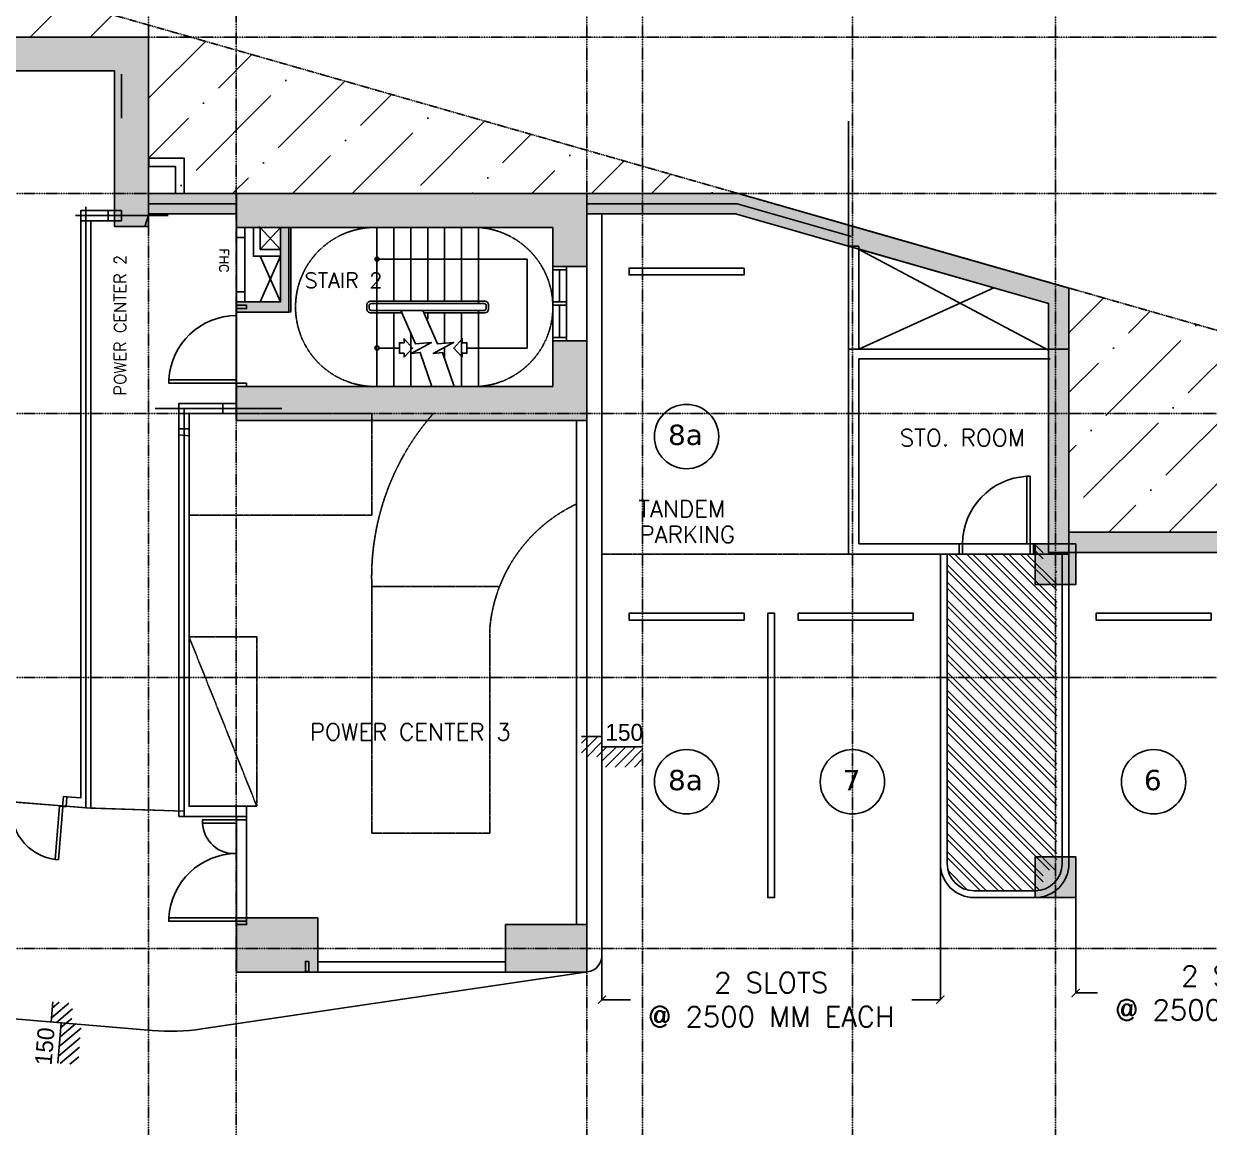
# Model space of a CAD drawing. Header units: inches. Extents: x -189245 to 740841, y -215444 to 469401.
# Drawn here: x -30180 to -12662, y 158660 to 174964 of the extents above; entities that cross this region are included whole.
import ezdxf
from ezdxf.enums import TextEntityAlignment as Align

# ---------------------------------------------------------------- set-up
doc = ezdxf.new("R2010")
doc.units = ezdxf.units.IN
doc.header["$LTSCALE"] = 10
doc.header["$MEASUREMENT"] = 0
for name, pattern in [('GRID NORMAL$0$GRID BASEMENT$0$GRID GROUND$0$GRID$0$$0$PHANTOM', [2.5, 1.25, -0.25, 0.25, -0.25, 0.25, -0.25]), ('HIDDEN', [0.375, 0.25, -0.125]), ('LEOJ', [0.3, 0.2, -0.1])]:
    doc.linetypes.add(name, pattern=pattern)
for name, color, linetype in [('3', 252, 'Continuous'), ('A-CMU PLASTER', 8, 'Continuous'), ('A-CMU WALL', 4, 'Continuous'), ('a-dim', 8, 'Continuous'), ('A-DOOR', 1, 'Continuous'), ('A-GRID', 8, 'Continuous'), ('A-HATCH COLUMN', 252, 'Continuous'), ('A-HATCH-CMU', 8, 'Continuous'), ('A-HATCH-SOLID', 252, 'Continuous'), ('A-HIDDEN', 2, 'HIDDEN'), ('A-PARKING', 252, 'Continuous'), ('A-PARKING EQUIPMENTS', 2, 'Continuous'), ('A-RETAINING HATCH', 252, 'Continuous'), ('A-RETAINING WALL', 6, 'Continuous'), ('A-ROAD', 252, 'Continuous'), ('A-SHEARWALL', 6, 'Continuous'), ('A-STAIR', 1, 'Continuous'), ('A-TEXT', 3, 'Continuous'), ('A-WINDOW', 2, 'Continuous'), ('COL SETOUT', 1, 'Continuous'), ('ELEVATION MARK', 2, 'Continuous'), ('FIRE RATED', 98, 'Continuous'), ('TEXT', 3, 'Continuous'), ('TSG- floor elevations', 251, 'Continuous')]:
    doc.layers.add(name, color=color, linetype=linetype)
doc.layers.add('DEFPOINT', color=7, linetype='Continuous', plot=False)
doc.styles.add('PRSP_Simplex', font='simplex.shx')
doc.styles.add('ROMANS 300', font='romans.shx', dxfattribs={"height": 300})
doc.styles.add('VERDANA', font='verdana.TTF')
doc.dimstyles.get("Standard").update_dxf_attribs({"dimtxt": 0.18, "dimasz": 0.18, "dimexe": 0.18, "dimexo": 0.0625, "dimgap": 0.09, "dimtad": 0, "dimtih": 1, "dimtoh": 1, "dimdec": 4, "dimzin": 0, "dimdsep": 46, "dimtxsty": 'Standard', "dimcen": 0.09, "dimadec": 0, "dimazin": 0, "dimtfac": 1, "dimtdec": 4, "dimtofl": 0, "dimtmove": 0, "dimatfit": 3, "dimfxl": 1, "dimtolj": 1, "dimtzin": 0, "dimarcsym": 0})

# ---------------------------------------------------------------- blocks, each defined once
blk = doc.blocks.new('STEP')
at = {"color": 1}
for p, q in [((-196, -300), (-496, 0)), ((-54, -300), (-354, 0)), ((0, -213), (-213, 0)), ((220, -150), (0, 70)), ((300, -89), (61, 150)), ((300, 53), (203, 150)), ((-337, -300), (-600, -37)), ((78, -150), (-72, 0)), ((-479, -300), (-600, -179))]:
    blk.add_line(p, q, dxfattribs=at)
at = {"color": 3}
blk.add_lwpolyline([(-600, 0), (0, 0), (0, 150), (300, 150)], dxfattribs=at)
blk.add_attdef('000', (-646, 88), '', height=250, dxfattribs=at)
blk = doc.blocks.new('SW-5')
at = {"layer": 'A-HATCH-SOLID', "ltscale": 2}
blk.add_hatch(color=254, dxfattribs=at).paths.add_polyline_path([(0, 2800), (-500, 2800), (-500, 500), (-5375, 500), (-5375, 0), (0, 0)])
at = {"layer": 'A-SHEARWALL', "ltscale": 2}
blk.add_lwpolyline([(0, 2800), (-500, 2800), (-500, 500), (-5375, 500), (-5375, 0), (0, 0), (0, 2800)], dxfattribs=at)
at = {"layer": 'A-SHEARWALL', "color": 6, "ltscale": 2}
blk.add_lwpolyline([(0, 2800), (-500, 2800), (-500, 500), (-5375, 500), (-5375, 0), (0, 0), (0, 2800)], dxfattribs=at)
blk = doc.blocks.new('_ARCHTICK')
at = {"color": 0, "linetype": 'ByBlock', "ltscale": 20, "const_width": 0.15}
blk.add_lwpolyline([(-0.5, -0.5), (0.5, 0.5)], dxfattribs=at)
blk = doc.blocks.new('*D735')
at = {"layer": 'a-dim', "color": 1, "lineweight": -2}
for p, q in [((-16636, 162554), (-16636, 160544)), ((-21636, 162054), (-21636, 160544)), ((-21636, 160545), (-21215, 160545)), ((-16636, 160545), (-17057, 160545))]:
    blk.add_line(p, q, dxfattribs=at)
at = {"layer": 'Defpoints', "color": 0}
for p in [(-16636, 162554), (-21636, 162054), (-16636, 160545)]:
    blk.add_point(p, dxfattribs=at)
at = {"layer": 'a-dim', "color": 1, "lineweight": -2, "xscale": 120, "yscale": 120, "zscale": 120, "rotation": 180}
blk.add_blockref('_ARCHTICK', (-21636, 160545), dxfattribs=at)
at = {"layer": 'a-dim', "color": 1, "lineweight": -2, "xscale": 120, "yscale": 120, "zscale": 120}
blk.add_blockref('_ARCHTICK', (-16636, 160545), dxfattribs=at)
at = {"layer": 'a-dim', "color": 3, "insert": (-19136, 160545), "char_height": 300, "attachment_point": 5, "style": 'ROMANS 300'}
blk.add_mtext('\\A1;2 SLOTS\\P@ 2500 MM EACH', dxfattribs=at)
blk = doc.blocks.new('Park-slot2')
at = {"color": 1}
blk.add_lwpolyline([(800, 1200), (5000, 1200), (5000, 1300), (800, 1300)], close=True, dxfattribs=at)
at = {"color": 2}
blk.add_lwpolyline([(800, 850), (900, 850), (900, -850), (800, -850)], close=True, dxfattribs=at)
blk = doc.blocks.new('*D737')
at = {"layer": 'a-dim', "color": 1, "lineweight": -2}
for p, q in [((-16636, 162554), (-16636, 160544)), ((-21636, 162054), (-21636, 160544)), ((-21636, 160545), (-21215, 160545)), ((-16636, 160545), (-17057, 160545))]:
    blk.add_line(p, q, dxfattribs=at)
at = {"layer": 'Defpoints', "color": 0}
for p in [(-16636, 162554), (-21636, 162054), (-16636, 160545)]:
    blk.add_point(p, dxfattribs=at)
at = {"layer": 'a-dim', "color": 1, "lineweight": -2, "xscale": 120, "yscale": 120, "zscale": 120, "rotation": 180}
blk.add_blockref('_ARCHTICK', (-21636, 160545), dxfattribs=at)
at = {"layer": 'a-dim', "color": 1, "lineweight": -2, "xscale": 120, "yscale": 120, "zscale": 120}
blk.add_blockref('_ARCHTICK', (-16636, 160545), dxfattribs=at)
at = {"layer": 'a-dim', "color": 3, "insert": (-19136, 160545), "char_height": 300, "attachment_point": 5, "style": 'ROMANS 300'}
blk.add_mtext('\\A1;2 SLOTS\\P@ 2500 MM EACH', dxfattribs=at)
blk = doc.blocks.new('*D745')
at = {"layer": 'a-dim', "color": 1, "lineweight": -2}
for p, q in [((-9736, 162654), (-9736, 160644)), ((-14636, 162154), (-14636, 160644)), ((-14636, 160645), (-14315, 160645)), ((-9736, 160645), (-10157, 160645))]:
    blk.add_line(p, q, dxfattribs=at)
at = {"layer": 'Defpoints', "color": 0}
for p in [(-9736, 162654), (-14636, 162154), (-9736, 160645)]:
    blk.add_point(p, dxfattribs=at)
at = {"layer": 'a-dim', "color": 1, "lineweight": -2, "xscale": 120, "yscale": 120, "zscale": 120, "rotation": 180}
blk.add_blockref('_ARCHTICK', (-14636, 160645), dxfattribs=at)
at = {"layer": 'a-dim', "color": 1, "lineweight": -2, "xscale": 120, "yscale": 120, "zscale": 120}
blk.add_blockref('_ARCHTICK', (-9736, 160645), dxfattribs=at)
at = {"layer": 'a-dim', "color": 3, "insert": (-12236, 160645), "char_height": 300, "attachment_point": 5, "style": 'ROMANS 300'}
blk.add_mtext('\\A1;2 SLOTS\\P@ 2500 MM EACH', dxfattribs=at)
blk = doc.blocks.new('1')
at = {"layer": 'A-DOOR'}
blk.add_circle((0, 0), 475, dxfattribs=at)
at = {"layer": 'TEXT', "style": 'VERDANA'}
blk.add_attdef('15B', (-404, -124), '', height=300, dxfattribs=at)

msp = doc.modelspace()

# ---------------------------------------------------------------- hatches: boundary and pattern name
at = {"layer": 'A-HATCH COLUMN', "ltscale": 2}
msp.add_hatch(color=254, dxfattribs=at).paths.add_polyline_path([(-22360.98035, 171953.88317), (-22360.98035, 171378.88317), (-21860.98035, 171378.88317), (-21860.98035, 171953.88317), (-21860.98035, 172453.88317), (-27035.98035, 172453.88317), (-27035.98035, 171953.88317)])
at = {"layer": 'A-HATCH COLUMN'}
msp.add_hatch(color=256, dxfattribs=at).paths.add_polyline_path([(-27035.98035, 170854.15353), (-27035.98035, 170704.15353), (-26259.98035, 170704.15353), (-26259.98035, 171953.88317), (-26384.98035, 171953.88317), (-26384.98035, 170854.15353)])
at = {"layer": 'A-HATCH-CMU'}
h = msp.add_hatch(dxfattribs=at)
h.set_pattern_fill('ANSI36', color=256, scale=5000, style=0)
h.set_pattern_definition([(45, (-33710.7, 121641.35), (331.456, 1215.34), [1562.5, -312.5, 0, -312.5])])
h.paths.add_polyline_path([(-28335.98035, 124153.88317), (-28335.98035, 121841.34986), (-28700.96013, 121841.34986), (-28700.96013, 121641.34986), (-36602.47888, 121641.34986), (-37502.59696, 126785.80913), (-38391.62622, 134053.11762), (-38907.60135, 141356.50818), (-39048.76609, 148656.51947), (-38812.2577, 155943.94953), (-38588.89224, 158599.02413), (-38199.30315, 163229.69781), (-37238.09484, 170299.74916), (-36403.45569, 174766.41645), (-28335.96471, 174766.41645), (-28335.96471, 172453.88317), (-19618.61237, 172453.88317), (-36484.54038, 177284.87615), (-37120.38529, 173852.79345), (-37737.27581, 170427.90716), (-38664.92755, 163146.76286), (-39219.51338, 155817.71555), (-39288.65133, 152160.97082), (-39395.69804, 148489.83325), (-39192.1149, 141152.6571), (-38901.93197, 137484.11599), (-38566.09667, 133618.77037), (-38134.21254, 130166.69027), (-37699.22107, 126842.89482), (-37028.10899, 123095.04311), (-36380.58756, 119679.47698), (-18533.81449, 124037.89483), (-18533.81449, 124153.88317)])
h = msp.add_hatch(dxfattribs=at)
h.set_pattern_fill('ANSI36', color=256, scale=5000, style=0)
h.set_pattern_definition([(45, (-897630.9, 229722.6), (331.4563, 1215.3398), [1562.5, -312.5, 0, -312.5])])
h.paths.add_polyline_path([(-2116.95963, 167453.88314), (-14735.94908, 167453.88314), (-14735.94908, 171058.96824)])
at = {"layer": 'A-HATCH-SOLID', "ltscale": 2}
msp.add_hatch(color=254, dxfattribs=at).paths.add_polyline_path([(-22360.98035, 169603.88317), (-22360.98035, 170278.88317), (-21860.98035, 170278.88317), (-21860.98035, 169603.88317), (-21860.98035, 169103.88317), (-27035.98035, 169103.88317), (-27035.98035, 169603.88317)])
at = {"layer": 'A-PARKING'}
h = msp.add_hatch(dxfattribs=at)
h.set_pattern_fill('ANSI32', color=8, scale=500, angle=90, style=0)
h.set_pattern_definition([(135, (-33710.7, 11970.54), (-132.58252, -132.58252), []), (135, (-33710.7, 12058.93), (-132.58252, -132.58252), [])])
h.paths.add_polyline_path([(-14917.02597, 166884.85588), (-15117.02597, 166884.85588), (-15117.02597, 167252.65946), (-15259.75665, 167252.65946), (-15259.75665, 167127.65946), (-15309.75665, 167127.65946), (-16309.75665, 167127.65946), (-16359.75665, 167127.65946), (-16535.94908, 167127.65946), (-16535.94908, 165311.07958), (-14917.02597, 165311.07958)])
h.paths.add_polyline_path([(-14917.02597, 165311.07958), (-16535.94908, 165311.07958), (-16535.94908, 162553.88317, 0.4142135624), (-16135.94908, 162153.88317), (-15235.98035, 162153.88317, 0.0756321085), (-15117.02597, 162171.98023), (-15117.02597, 162461.07958), (-14917.02597, 162461.07958)])
h.paths.add_polyline_path([(-15979.51633, 166831.80977), (-15574.75442, 166831.80977), (-15574.75442, 167131.80977), (-15979.51633, 167131.80977)], flags=24)
at = {"layer": 'A-RETAINING HATCH', "ltscale": 2}
h = msp.add_hatch(color=256, dxfattribs=at)
h.paths.add_polyline_path([(-33710.98035, 174466.41645), (-36154.79826, 174466.41645), (-36919.45453, 170416.55586), (-36940.82955, 170259.33448), (-37901.00309, 163196.89424), (-38512.67928, 155926.09267), (-38748.67197, 148654.55267), (-38607.80593, 141369.98807), (-38092.91343, 134081.92157), (-37205.75487, 126829.90499), (-36385.40563, 122141.34986), (-33710.98035, 122141.34986), (-33710.98035, 121841.34986), (-36637.47257, 121841.34986), (-37502.59696, 126785.80913), (-38391.62622, 134053.11762), (-38907.60135, 141356.50819), (-39048.76609, 148656.51948), (-38812.25769, 155943.94953), (-38199.35805, 163229.29404), (-37238.09484, 170299.74916), (-37215.67917, 170464.62491), (-36403.45569, 174766.41645), (-33710.98035, 174766.41648)])
h.paths.add_polyline_path([(-27035.98035, 172453.88317), (-28335.98035, 172453.88317), (-28335.98035, 172153.88317), (-27035.98035, 172153.88317)])
h.paths.add_polyline_path([(-21635.94908, 172153.88317), (-19660.62503, 172153.88317), (-15035.94908, 170832.68086), (-15035.94908, 167153.88317), (-2158.97239, 167153.88317), (13464.01965, 162690.59265), (13464.01965, 155053.88317), (13764.01965, 155053.88317), (13764.01965, 162916.88895), (-2116.95962, 167453.88314), (-14735.94908, 167453.88314), (-14735.94908, 171058.97715), (-19618.61237, 172453.88317), (-21635.94908, 172453.88317)])
h.paths.add_polyline_path([(13464.01965, 132157.45303), (13464.01965, 141553.41648), (13764.01965, 141553.41648), (13764.01965, 131921.89602), (13764.01966, 131921.89602), (-18046.87211, 124153.88317), (-21860.98035, 124153.88317), (-21860.98035, 124453.88317), (-18082.97077, 124453.88317)])
h.paths.add_polyline_path([(-27035.98035, 124453.88317), (-28335.98035, 124453.88317), (-28335.98035, 124153.88317), (-27035.98035, 124153.88317)])
h.paths.add_polyline_path([(13464.01965, 147553.88317), (13464.01965, 149053.41648)])
edge = h.paths.add_edge_path()
edge.add_line((13764.01965, 155053.88317), (13764.01965, 162916.88895))
edge.add_line((13464.01965, 155053.88317), (13464.01965, 162053.88317))
edge.add_line((13464.01965, 150653.88317), (13464.01965, 153553.41648))
edge.add_line((13464.01965, 143153.88317), (13464.01965, 145953.88317))
edge.add_line((13464.01965, 150653.88317), (13464.01965, 153353.88317))
edge.add_line((13464.01965, 143253.88317), (13464.01965, 145953.88317))
h.paths.add_polyline_path([(-21635.94908, 172453.88317), (-21860.98035, 172453.88317), (-21860.98035, 172153.88317), (-21635.94908, 172153.88317)])
h.paths.add_polyline_path([(13764.01965, 153553.41648), (13364.01965, 153553.41648), (13364.01965, 150553.41648), (13764.01965, 150553.41648)])
h.paths.add_polyline_path([(13764.01965, 149053.41648), (13364.01965, 149053.41648), (13364.01965, 147553.41648), (13764.01965, 147553.41648)])
h.paths.add_polyline_path([(13764.01965, 146053.41648), (13364.01965, 146053.41648), (13364.01965, 143053.41648), (13764.01965, 143053.41648)])
at = {"layer": 'COL SETOUT'}
h = msp.add_hatch(color=254, dxfattribs=at)
h.paths.add_polyline_path([(4864.01965, 164688.56028), (5464.01965, 164688.56028), (5464.01965, 165288.56028), (4864.01965, 165288.56028)])
h.paths.add_polyline_path([(-3235.98035, 166677.88317), (-2635.98035, 166677.88317), (-2635.98035, 167277.88317), (-3235.98035, 167277.88317)])
h.paths.add_polyline_path([(-9235.98035, 166677.88317), (-8635.98035, 166677.88317), (-8635.98035, 167277.88317), (-9235.98035, 167277.88317)])
h.paths.add_polyline_path([(-9235.98035, 162053.88317), (-8635.98035, 162053.88317), (-8635.98035, 162653.88317), (-9235.98035, 162653.88317)])
h.paths.add_polyline_path([(-15235.98035, 162053.88317), (-14635.98035, 162053.88317), (-14635.98035, 162653.88317), (-15235.98035, 162653.88317)])
h.paths.add_polyline_path([(-15235.98035, 166677.88317), (-14635.98035, 166677.88317), (-14635.98035, 167277.88317), (-15235.98035, 167277.88317)])
h.paths.add_polyline_path([(-23060.98035, 161653.88317), (-23060.98035, 160953.88317), (-21860.98035, 160953.88317), (-21860.98035, 161653.88317)])
h.paths.add_polyline_path([(-33710.98035, 169753.88317), (-33710.98035, 169053.88317), (-32510.98035, 169053.88317), (-32510.98035, 169753.88317)])
h.paths.add_polyline_path([(-33710.98035, 165653.88317), (-33710.98035, 164953.88317), (-32510.98035, 164953.88317), (-32510.98035, 165653.88317)])
h.paths.add_polyline_path([(-33710.98035, 157653.88317), (-33710.98035, 156953.88317), (-32510.98035, 156953.88317), (-32510.98035, 157653.88317)])
h.paths.add_polyline_path([(-33010.98035, 148903.88317), (-33710.98035, 148903.88317), (-33710.98035, 147703.88317), (-33010.98035, 147703.88317)])
h.paths.add_polyline_path([(-27035.98035, 135753.88317), (-27035.98035, 134953.88317), (-25835.98035, 134953.88317), (-25835.98035, 135753.88317)])
h.paths.add_polyline_path([(-23060.98035, 135653.88317), (-23060.98035, 134953.88317), (-21860.98035, 134953.88317), (-21860.98035, 135653.88317)])
h.paths.add_polyline_path([(-33710.98035, 131653.88317), (-33710.98035, 130953.88317), (-32510.98035, 130953.88317), (-32510.98035, 131653.88317)])
h.paths.add_polyline_path([(-33710.98035, 127553.88317), (-33710.98035, 126853.88317), (-32510.98035, 126853.88317), (-32510.98035, 127553.88317)])
h = msp.add_hatch(color=254, dxfattribs=at)
h.paths.add_polyline_path([(-18235.97976, 129403.88317), (-17635.97976, 129403.88317), (-17635.97976, 130003.88317), (-18235.97976, 130003.88317)])
h.paths.add_polyline_path([(-12235.98035, 129403.88317), (-11635.98035, 129403.88317), (-11635.98035, 130003.88317), (-12235.98035, 130003.88317)])
h.paths.add_polyline_path([(-6235.98035, 129404.3497), (-5635.98035, 129404.3497), (-5635.98035, 130004.3497), (-6235.98035, 130004.3497)])
h.paths.add_polyline_path([(-235.98035, 129403.88317), (364.01965, 129403.88317), (364.01965, 130003.88317), (-235.98035, 130003.88317)])
h.paths.add_polyline_path([(2664.01965, 129403.88317), (3264.01965, 129403.88317), (3264.01965, 130003.88317), (2664.01965, 130003.88317)])
h.paths.add_polyline_path([(7035.56447, 130308.82722), (7618.85782, 130449.42904), (7478.256, 131032.72238), (6894.96265, 130892.12056)])
h.paths.add_polyline_path([(6106.23214, 134433.58392), (6690.85418, 134568.55455), (6555.88354, 135153.17659), (5971.2615, 135018.20596)])
h.paths.add_polyline_path([(13158.19799, 131805.44429), (13741.49134, 131946.0461), (13600.88952, 132529.33945), (13017.59617, 132388.73763)])
h.paths.add_polyline_path([(13179.2615, 136120.38991), (13763.88354, 136255.36054), (13628.91291, 136839.98258), (13044.29087, 136705.01195)])
h.paths.add_polyline_path([(13164.01965, 141553.88317), (13764.01965, 141553.88317), (13764.01965, 143053.88317), (13164.01965, 143053.88317)])
h.paths.add_polyline_path([(13164.01965, 146053.88317), (13764.01965, 146053.88317), (13764.01965, 147553.88317), (13164.01965, 147553.88317)])
h.paths.add_polyline_path([(13164.01965, 149053.88317), (13764.01965, 149053.88317), (13764.01965, 150553.88317), (13164.01965, 150553.88317)])
h.paths.add_polyline_path([(13164.01965, 153553.88317), (13764.01965, 153553.88317), (13764.01965, 155053.88317), (13164.01965, 155053.88317)])
h.paths.add_polyline_path([(13164.01965, 162076.48206), (13764.01965, 162076.48206), (13764.01965, 162676.48206), (13164.01965, 162676.48206)])
h.paths.add_polyline_path([(5664.01965, 162053.88317), (6264.01965, 162053.88317), (6264.01965, 162653.88317), (5664.01965, 162653.88317)], flags=17)
h.paths.add_polyline_path([(-285.98035, 146353.88317), (414.01965, 146353.88317), (414.01965, 147553.88317), (-285.98035, 147553.88317)], flags=17)
h.paths.add_polyline_path([(-285.98035, 141553.88317), (414.01965, 141553.88317), (414.01965, 142753.88317), (-285.98035, 142753.88317)], flags=17)
h.paths.add_polyline_path([(-6285.98035, 141553.88317), (-5585.98035, 141553.88317), (-5585.98035, 142753.88317), (-6285.98035, 142753.88317)], flags=17)
h.paths.add_polyline_path([(-12285.98035, 141553.88317), (-11585.98035, 141553.88317), (-11585.98035, 142753.88317), (-12285.98035, 142753.88317)], flags=17)
h.paths.add_polyline_path([(-12285.98035, 146353.88317), (-11585.98035, 146353.88317), (-11585.98035, 147553.88317), (-12285.98035, 147553.88317)], flags=17)
h.paths.add_polyline_path([(-18285.98035, 146353.88317), (-17585.98035, 146353.88317), (-17585.98035, 147553.88317), (-18285.98035, 147553.88317)])
edge = h.paths.add_edge_path()
edge.add_line((-2592.23035, 167053.88317), (6331.07934, 162203.88317))
edge.add_arc((-11742.23035, 141353.88317), 200, 270, 360)
edge.add_arc((-11742.23035, 141353.88317), 300, 270, 360)
edge.add_line((-12142.23035, 141153.88317), (-11742.23035, 141153.88317))
edge.add_line((-12142.23035, 141053.88317), (-11742.23035, 141053.88317))
edge.add_arc((-12142.23035, 141353.88317), 200, 180, 270)
edge.add_arc((-12142.23035, 141353.88317), 300, 180, 270)
msp.add_hatch(color=254, dxfattribs=at).paths.add_polyline_path([(-27035.98035, 161753.88317), (-27035.98035, 160953.88317), (-25835.98035, 160953.88317), (-25835.98035, 161753.88317)])

# ---------------------------------------------------------------- linework, layer by layer
at = {"color": 1}
for p, q in [((-17867.05724, 171641.47471), (-15035.94908, 170139.85949)), ((-17842.05724, 170154.89549), (-15846.3711, 171064.19033))]:
    msp.add_line(p, q, dxfattribs=at)
at = {"color": 2}
msp.add_lwpolyline([(-19535.98035, 171353.88314), (-19535.98035, 171253.88314), (-21235.98035, 171253.88314), (-21235.98035, 171353.88314)], close=True, dxfattribs=at)
at = {"layer": '3', "color": 3, "linetype": 'GRID NORMAL$0$GRID BASEMENT$0$GRID GROUND$0$GRID$0$$0$PHANTOM', "flags": 128}
msp.add_lwpolyline([(17371.35219, 161873.70839), (16907.36937, 153196.10388), (17289.02822, 141092.11956), (18264.2428, 133020.82124), (-36399.54194, 119672.28056), (-37656.67603, 126517.80566), (-38611.74904, 133815.57488), (-39192.1149, 141152.6571), (-39395.69803, 148489.83325), (-39219.51338, 155817.71555), (-38664.92755, 163146.76286), (-37737.27581, 170427.90716), (-36503.49476, 177277.67973), (17390.30657, 161880.9048)], dxfattribs=at)
msp.add_lwpolyline([(17371.35219, 161873.70839), (16907.36937, 153196.10388), (17289.02822, 141092.11956), (18264.2428, 133020.82124), (-36399.54194, 119672.28056), (-37656.67603, 126517.80566), (-38611.74904, 133815.57488), (-39192.1149, 141152.6571), (-39395.69803, 148489.83325), (-39219.51338, 155817.71555), (-38664.92755, 163146.76286), (-37737.27581, 170427.90716), (-36503.49476, 177277.67973), (17390.30657, 161880.9048)], dxfattribs=at)
at = {"layer": 'A-CMU PLASTER'}
for p, q in [((-17992.05724, 167127.65946), (-17992.05724, 171677.18562)), ((-17842.05724, 167277.65946), (-17842.05724, 170014.85949)), ((-16359.75665, 167127.65946), (-17992.05724, 167127.65946)), ((-16359.75665, 167277.65946), (-17842.05724, 167277.65946))]:
    msp.add_line(p, q, dxfattribs=at)
at = {"layer": 'A-CMU WALL', "linetype": 'Continuous'}
msp.add_line((-26685.97134, 171953.88317), (-26685.97134, 171628.88317), dxfattribs=at)
at = {"layer": 'A-CMU WALL', "color": 1, "linetype": 'Continuous'}
for p, q in [((-26386.96232, 171953.88317), (-26685.97134, 171628.88317)), ((-26386.96232, 171628.88317), (-26685.97134, 171953.88317)), ((-26386.96232, 171528.88317), (-26685.97134, 170855.15353)), ((-26386.96232, 170855.15353), (-26685.97134, 171528.88317))]:
    msp.add_line(p, q, dxfattribs=at)
at = {"layer": 'A-CMU WALL'}
for p, q in [((-16359.75665, 167277.65946), (-16359.75665, 167127.65946)), ((-15035.98035, 167277.65946), (-15259.75665, 167277.65946)), ((-15117.02597, 167127.65946), (-15259.75665, 167127.65946))]:
    msp.add_line(p, q, dxfattribs=at)
at = {"layer": 'A-CMU WALL', "color": 1, "ltscale": 0.5}
msp.add_lwpolyline([(-28331.6906, 172978.88321), (-27810.98035, 172978.88321), (-27810.98035, 172453.88317)], dxfattribs=at)
at = {"layer": 'A-CMU WALL', "ltscale": 0.5}
for points in [[(-27810.98035, 172978.88321), (-27810.98035, 172453.88317), (-27935.98035, 172453.88317), (-27935.98035, 172853.88321), (-28331.6906, 172853.88321), (-28331.6906, 172978.88321), (-27810.98035, 172978.88321)], [(-28331.6906, 172853.88321), (-27935.98035, 172853.88321), (-27935.98035, 172453.88317)]]:
    msp.add_lwpolyline(points, dxfattribs=at)
msp.add_lwpolyline([(-28335.98035, 172853.88321), (-27935.98035, 172853.88321), (-27935.98035, 172453.88321), (-28335.98035, 172453.88321)], close=True, dxfattribs=at)
at = {"layer": 'A-CMU WALL', "linetype": 'Continuous'}
for points in [[(-26386.96232, 171528.88317), (-26785.97134, 171528.88317), (-26785.97134, 171953.88317)], [(-26386.96232, 171628.88317), (-26685.97134, 171628.88317)]]:
    msp.add_lwpolyline(points, dxfattribs=at)
at = {"layer": 'A-CMU WALL'}
for points in [[(-17992.05724, 167277.65946), (-17992.05724, 171677.18562), (-17842.05724, 171677.18562), (-17842.05724, 170154.89549), (-15035.98035, 170154.89549), (-15035.98035, 170014.85949), (-17842.05724, 170014.85949)], [(-17842.05724, 170014.85949), (-17842.05724, 167277.65946)], [(-17992.05724, 167277.65946), (-17992.05724, 167277.65946), (-17992.05724, 167127.65946), (-16309.75665, 167127.65946)], [(-16309.75583, 167277.79601), (-17842.05724, 167277.67164)]]:
    msp.add_lwpolyline(points, dxfattribs=at)
at = {"layer": 'A-CMU WALL', "color": 8, "linetype": 'Continuous'}
msp.add_lwpolyline([(-26386.96232, 171528.88317), (-26685.97134, 171528.88317)], dxfattribs=at)
at = {"layer": 'A-CMU WALL', "color": 8}
msp.add_lwpolyline([(-15011.01162, 170014.85949), (-17842.05724, 170014.85949)], dxfattribs=at)
at = {"layer": 'A-DOOR', "color": 1}
for p, q in [((-27035.98035, 170755.15353), (-27035.98035, 169753.88317)), ((-27035.98035, 170655.15353), (-27035.98035, 169653.88317)), ((-16309.75665, 167277.65946), (-15309.75665, 167277.65946)), ((-15309.75665, 167127.65946), (-16309.75665, 167127.65946)), ((-27035.94908, 163203.88651), (-27035.94908, 161703.88651)), ((-26885.94908, 163203.88651), (-26885.94908, 161703.88651))]:
    msp.add_line(p, q, dxfattribs=at)
at = {"layer": 'A-DOOR', "color": 2}
for points in [[(-26885.98035, 170805.15353), (-26885.98035, 170754.15353), (-27035.98035, 170754.15353), (-27035.98035, 170805.15353)], [(-27035.98035, 169653.88317), (-27035.98035, 169703.88317), (-28035.98035, 169703.88317), (-28035.98035, 169653.88317)], [(-26885.98035, 169653.88317), (-26885.98035, 169603.88317), (-27035.98035, 169603.88317), (-27035.98035, 169653.88317)], [(-26885.98035, 169653.88317), (-26885.98035, 169603.88317), (-27035.98035, 169603.88317), (-27035.98035, 169653.88317)], [(-15309.75665, 167277.65946), (-15359.75665, 167277.65946), (-15359.75665, 168277.65946), (-15309.75665, 168277.65946)], [(-16359.75665, 167277.65946), (-16309.75665, 167277.65946), (-16309.75665, 167127.65946), (-16359.75665, 167127.65946)], [(-15309.75665, 167277.65946), (-15259.75665, 167277.65946), (-15259.75665, 167127.65946), (-15309.75665, 167127.65946)], [(-29554.3632, 163394.2438), (-29604.18719, 163398.43538), (-29591.61245, 163547.90737), (-29541.78846, 163543.71579)], [(-29602.205, 163400.4663), (-29652.04101, 163404.51256), (-29716.00359, 162616.88161), (-29666.16758, 162612.83536)], [(-27035.94908, 163203.88651), (-27035.94908, 163153.88651), (-27535.94908, 163153.88651), (-27535.94908, 163203.88651)], [(-27035.94908, 163253.88651), (-27035.94908, 163203.88651), (-26885.94908, 163203.88651), (-26885.94908, 163253.88651)], [(-27035.94908, 161703.88651), (-27035.94908, 161753.88651), (-28035.94908, 161753.88651), (-28035.94908, 161703.88651)], [(-27035.94908, 161703.88651), (-27035.94908, 161653.88651), (-26885.94908, 161653.88651), (-26885.94908, 161703.88651)], [(-26017.02597, 160961.07958), (-25967.02597, 160961.07958), (-25967.02597, 161111.07958), (-26017.02597, 161111.07958)]]:
    msp.add_lwpolyline(points, close=True, dxfattribs=at)
at = {"layer": 'A-DOOR', "color": 1}
for centre, radius, start, end in [((-27029.80454, 169646.3533), 1007.81915, 90.351104722, 176.727576036), ((-15302.19022, 167271.72136), 1007.58392, 93.275270886, 179.662330542), ((-29619.11313, 163351.10005), 740.58388, 170.5990846, 262.48245249), ((-27070.77262, 163167.97146), 465.38965, 181.734313823, 274.291261182), ((-27030.01097, 161696.32008), 1007.58392, 90.337669458, 176.724729114)]:
    msp.add_arc(centre, radius, start, end, dxfattribs=at)
at = {"layer": 'A-GRID', "linetype": 'GRID NORMAL$0$GRID BASEMENT$0$GRID GROUND$0$GRID$0$$0$PHANTOM'}
for p, q in [((-28335.98035, 178562.49557), (-28335.98035, 120834.15344)), ((-27041.8204, 178559.12381), (-27041.8204, 120830.78168)), ((-21035.98035, 178562.49557), (-21035.98035, 120834.15344)), ((-17935.98035, 178562.49557), (-17935.98036, 120834.15344)), ((-14935.98035, 178562.49557), (-14935.98035, 120834.15344)), ((-21860.98035, 177562.64506), (-21860.98035, 120821.92861)), ((23234.69143, 174766.41648), (-43780.74842, 174766.41648)), ((23234.69143, 172453.88317), (-43780.74842, 172453.88317)), ((23234.69143, 169203.88317), (-43780.74842, 169203.88317)), ((23234.69143, 165303.88317), (-43780.74842, 165303.88317)), ((23234.69143, 161303.88317), (-43780.74842, 161303.88317))]:
    msp.add_line(p, q, dxfattribs=at)
at = {"layer": 'A-HATCH-CMU'}
msp.add_line((-26684.98035, 171940.07225), (-26710.61894, 171965.71084), dxfattribs=at)
at = {"layer": 'A-HATCH-SOLID', "color": 8, "linetype": 'HIDDEN'}
msp.add_line((-25035.98035, 163003.88317), (-23292.82319, 163003.88317), dxfattribs=at)
at = {"layer": 'A-HIDDEN', "color": 1}
msp.add_line((-17992.05724, 167127.65946), (-21635.98035, 167127.65946), dxfattribs=at)
msp.add_line((-17992.05724, 167127.65946), (-21635.98035, 167127.65946), dxfattribs=at)
at = {"layer": 'A-PARKING', "color": 2}
for points in [[(-19535.94908, 166253.88314), (-19535.94908, 166153.88314), (-21235.94908, 166153.88314), (-21235.94908, 166253.88314)], [(-18735.94908, 166253.88314), (-18735.94908, 166153.88314), (-17035.94908, 166153.88314), (-17035.94908, 166253.88314)]]:
    msp.add_lwpolyline(points, close=True, dxfattribs=at)
at = {"layer": 'A-PARKING', "color": 1}
msp.add_lwpolyline([(-19185.94908, 166253.88314), (-19185.94908, 162053.88314), (-19085.94908, 162053.88314), (-19085.94908, 166253.88314)], close=True, dxfattribs=at)
at = {"layer": 'A-PARKING EQUIPMENTS', "color": 8, "linetype": 'HIDDEN'}
for p, q in [((-25035.98035, 166651.50553), (-23158.35779, 166651.50553)), ((-25035.98035, 163003.88317), (-25035.98035, 166651.50553)), ((-26735.98035, 163403.88651), (-27735.98035, 165903.88651)), ((-23292.82319, 163003.88317), (-23292.82319, 166026.50553))]:
    msp.add_line(p, q, dxfattribs=at)
at = {"layer": 'A-PARKING EQUIPMENTS', "color": 3, "linetype": 'LEOJ'}
msp.add_lwpolyline([(-27035.98035, 171804.01835), (-26910.98035, 171804.01835), (-26910.98035, 171004.01835), (-27035.98035, 171004.01835)], close=True, dxfattribs=at)
at = {"layer": 'A-PARKING EQUIPMENTS', "color": 8, "linetype": 'HIDDEN'}
for points in [[(-25035.98035, 167703.88317), (-27735.98035, 167703.88317), (-27735.98035, 169203.88317), (-25035.98035, 169203.88317)], [(-26735.98035, 165903.88651), (-26735.98035, 163403.88651), (-27735.98035, 163403.88651), (-27735.98035, 165903.88651)]]:
    msp.add_lwpolyline(points, close=True, dxfattribs=at)
for centre, radius, start, end in [((-21379.69432, 166789.22102), 3658.87866, 138.760846722, 182.157049013), ((-21059.46576, 165839.31744), 2241.18826, 115.121811689, 175.208971654)]:
    msp.add_arc(centre, radius, start, end, dxfattribs=at)
at = {"layer": 'A-RETAINING WALL', "ltscale": 2}
msp.add_lwpolyline([(-27035.98035, 172453.88317), (-28335.98035, 172453.88317), (-28335.98035, 172153.88317), (-27035.98035, 172153.88317)], close=True, dxfattribs=at)
at = {"layer": 'A-RETAINING WALL', "linetype": 'Continuous'}
msp.add_lwpolyline([(-21860.98035, 172153.88317), (-19660.62503, 172153.88317), (-15035.94908, 170832.68086), (-15035.94908, 167153.88317), (-2158.97239, 167153.88317), (13464.01965, 162690.59265), (13464.01965, 155053.88317), (13764.01965, 155053.88317), (13764.01965, 162916.88895), (-2116.95962, 167453.88314), (-14735.94908, 167453.88314), (-14735.94908, 171058.97715), (-19618.61237, 172453.88317), (-21860.98035, 172453.88317), (-21860.98035, 172153.88317)], dxfattribs=at)
at = {"layer": 'A-ROAD', "color": 6}
for p, q in [((-28735.98035, 173566.41648), (-28735.98035, 174216.41648)), ((-28335.98035, 173566.41648), (-28335.98035, 174216.41648))]:
    msp.add_line(p, q, dxfattribs=at)
at = {"layer": 'A-ROAD'}
for p, q in [((-16635.94908, 162553.88317), (-16635.94908, 167127.65946)), ((-16535.94908, 162553.88317), (-16535.94908, 167127.65946)), ((-14835.98035, 162553.88317), (-14835.98035, 167127.65946)), ((-14735.98035, 162553.88317), (-14735.98035, 167127.65946)), ((-15235.98035, 162153.88317), (-16135.94908, 162153.88317)), ((-15235.98035, 162053.88317), (-16135.94908, 162053.88317))]:
    msp.add_line(p, q, dxfattribs=at)
for centre, radius, start, end in [((-16135.94908, 162553.88317), 500, 180, 270), ((-16135.94908, 162553.88317), 400, 180, 270), ((-15235.98035, 162553.88317), 500, 270, 0), ((-15235.98035, 162553.88317), 400, 270, 0)]:
    msp.add_arc(centre, radius, start, end, dxfattribs=at)
at = {"layer": 'A-SHEARWALL'}
for p, q in [((-28335.98035, 171953.88317), (-28335.98035, 171953.88317)), ((-27035.98035, 170805.15353), (-26885.98035, 170805.15353))]:
    msp.add_line(p, q, dxfattribs=at)
at = {"layer": 'A-SHEARWALL', "color": 4}
for p, q in [((-27035.98035, 171953.88317), (-27035.98035, 171804.01835)), ((-26910.98035, 171953.88317), (-26910.98035, 171804.01835)), ((-27035.98035, 171004.01835), (-27035.98035, 170854.15353)), ((-26910.98035, 171004.01835), (-26910.98035, 170854.15353))]:
    msp.add_line(p, q, dxfattribs=at)
at = {"layer": 'A-SHEARWALL', "color": 1}
msp.add_line((-21860.98035, 171478.88317), (-21860.98035, 170278.88317), dxfattribs=at)
msp.add_line((-21860.98035, 171478.88317), (-21860.98035, 170278.88317), dxfattribs=at)
at = {"layer": 'A-SHEARWALL', "color": 4}
for points in [[(-22360.98035, 171953.88317), (-22360.98035, 171378.88317), (-21860.98035, 171378.88317), (-21860.98035, 171953.88317), (-21860.98035, 171953.88317), (-21860.98035, 172453.88317), (-27035.98035, 172453.88317), (-27035.98035, 171953.88317), (-27035.98035, 171953.88317), (-27035.98035, 171953.88317), (-22360.98035, 171953.88317)], [(-26385.97133, 171953.88317), (-26385.97133, 171953.88317), (-26385.97133, 170854.15353), (-27035.98035, 170854.15353), (-27035.98035, 170703.8134), (-26261.00172, 170703.8134), (-26260.97133, 171953.88317)], [(-22360.98035, 169603.88317), (-22360.98035, 170278.88317), (-21860.98035, 170278.88317), (-21860.98035, 169603.88317), (-21860.98035, 169603.88317), (-21860.98035, 169103.88317), (-27035.98035, 169103.88317), (-27035.98035, 169603.88317), (-27035.98035, 169603.88317), (-27035.98035, 169603.88317), (-22360.98035, 169603.88317)]]:
    msp.add_lwpolyline(points, dxfattribs=at)
at = {"layer": 'A-STAIR'}
for p, q in [((-24930.98035, 171485.38317), (-24877.2805, 171485.38317)), ((-24930.98035, 170172.38317), (-24627.2805, 170172.38317))]:
    msp.add_line(p, q, dxfattribs=at)
at = {"layer": 'A-STAIR', "linetype": 'Continuous'}
for points in [[(-24710.98035, 171953.88317), (-24710.98035, 170866.88317)], [(-24460.98035, 171953.88317), (-24460.98035, 170866.88317)], [(-24210.98035, 171953.88317), (-24210.98035, 170866.88317)], [(-23960.98035, 171953.88317), (-23960.98035, 170866.88317)], [(-23710.98035, 171953.88317), (-23710.98035, 170866.88317)], [(-23460.98035, 171953.88317), (-23460.98035, 170828.88317)], [(-24710.98035, 170690.88317), (-24710.98035, 169603.88317)], [(-24210.98035, 170690.88317), (-24210.98035, 170598.3052)], [(-23960.98035, 170690.88317), (-23960.98035, 170242.13323)], [(-23710.98035, 170690.88317), (-23710.98035, 169603.88317)], [(-23460.98035, 170728.88317), (-23460.98035, 169603.88317)], [(-24460.98035, 170406.74468), (-24460.98035, 169603.88317)], [(-24210.98035, 170248.62215), (-24210.98035, 170222.83467)], [(-23960.98035, 170181.62939), (-23960.98035, 170011.47046)]]:
    msp.add_lwpolyline(points, dxfattribs=at)
at = {"layer": 'A-STAIR'}
msp.add_lwpolyline([(-23631.74556, 170172.38317), (-22742.48035, 170172.38317), (-22742.48035, 171485.38317), (-24960.98035, 171485.38317)], dxfattribs=at)
at = {"layer": 'A-STAIR', "color": 2, "linetype": 'Continuous'}
for points in [[(-24267.61707, 170690.88317), (-23373.98035, 170690.88317, 0.4142135624), (-23310.98035, 170753.88317), (-23310.98035, 170803.88317, 0.4142135624), (-23373.98035, 170866.88317), (-25047.98035, 170866.88317, 0.4142135624), (-25110.98035, 170803.88317), (-25110.98035, 170753.88317, 0.4142135624), (-25047.98035, 170690.88317), (-24593.7113, 170690.88317)], [(-23348.98035, 170803.88317, 0.4142135624), (-23373.98035, 170828.88317), (-25047.98035, 170828.88317, 0.4142135624), (-25072.98035, 170803.88317), (-25072.98035, 170753.88317, 0.4142135624), (-25047.98035, 170728.88317), (-23373.98035, 170728.88317, 0.4142135624), (-23348.98035, 170753.88317), (-23348.98035, 170803.88317)]]:
    msp.add_lwpolyline(points, format="xyb", dxfattribs=at)
at = {"layer": 'A-STAIR', "color": 2}
for points in [[(-24608.80616, 170728.88317), (-24392.03573, 170233.18269), (-24154.4572, 170253.44215), (-24453.84214, 170091.32418), (-24320.29805, 170108.78109), (-24147.91744, 169603.88317)], [(-24282.71194, 170728.88317), (-24065.94151, 170233.18269), (-23828.36297, 170253.44215), (-24127.74792, 170091.32418), (-23994.20383, 170108.78109), (-23821.82322, 169603.88317)]]:
    msp.add_lwpolyline(points, dxfattribs=at)
for points in [[(-24558.46037, 170035.88317), (-24434.15564, 170172.38317), (-24558.46037, 170308.88317), (-24558.46037, 170250.38317), (-24627.2805, 170250.38317), (-24627.2805, 170094.38317), (-24558.46037, 170094.38317)], [(-23700.56569, 170035.88317), (-23824.87042, 170172.38317), (-23700.56569, 170308.88317), (-23700.56569, 170250.38317), (-23631.74556, 170250.38317), (-23631.74556, 170094.38317), (-23700.56569, 170094.38317)]]:
    msp.add_lwpolyline(points, close=True, dxfattribs=at)
for centre in [(-24960.98035, 171485.38317), (-24960.98035, 170172.38317)]:
    msp.add_circle(centre, 30, dxfattribs=at)
at = {"layer": 'A-STAIR', "linetype": 'HIDDEN'}
for centre, radius, start, end in [((-24987.96813, 170778.88317), 1175.30989, 88.684243352, 271.315756648), ((-23538.53717, 170778.88317), 1177.55682, 273.776376019, 86.223623981)]:
    msp.add_arc(centre, radius, start, end, dxfattribs=at)
at = {"layer": 'A-WINDOW', "color": 1, "ltscale": 50}
for p, q in [((-22360.98035, 171428.88317), (-22360.98035, 171378.88317)), ((-22360.98035, 171328.88317), (-22360.98035, 170328.88317)), ((-22160.98035, 171328.88317), (-22160.98035, 170328.88317))]:
    msp.add_line(p, q, dxfattribs=at)
at = {"layer": 'A-WINDOW', "ltscale": 50}
for p, q in [((-22260.98035, 171328.88317), (-22260.98035, 170853.88317)), ((-22260.98035, 170803.88317), (-22260.98035, 170328.88317))]:
    msp.add_line(p, q, dxfattribs=at)
for points in [[(-22360.98035, 171378.88317), (-22360.98035, 171328.88317), (-22160.98035, 171328.88317), (-22160.98035, 171378.88317)], [(-22360.98035, 170853.88317), (-22360.98035, 170803.88317), (-22160.98035, 170803.88317), (-22160.98035, 170853.88317)], [(-22360.98035, 170328.88317), (-22360.98035, 170278.88317), (-22160.98035, 170278.88317), (-22160.98035, 170328.88317)]]:
    msp.add_lwpolyline(points, close=True, dxfattribs=at)
at = {"layer": 'COL SETOUT', "color": 6, "ltscale": 2}
for points in [[(-15235.98035, 166677.88317), (-14635.98035, 166677.88317), (-14635.98035, 167277.88317), (-15235.98035, 167277.88317)], [(-15235.98035, 162053.88317), (-14635.98035, 162053.88317), (-14635.98035, 162653.88317), (-15235.98035, 162653.88317)], [(-27035.98035, 161753.88317), (-27035.98035, 160953.88317), (-25835.98035, 160953.88317), (-25835.98035, 161753.88317)], [(-23060.98035, 161653.88317), (-23060.98035, 160953.88317), (-21860.98035, 160953.88317), (-21860.98035, 161653.88317)]]:
    msp.add_lwpolyline(points, close=True, dxfattribs=at)
at = {"layer": 'DEFPOINT'}
for p, q in [((-17992.05724, 167202.65946), (-17992.05724, 173524.74292)), ((-27238.39594, 169278.88317), (-28239.18003, 169278.88317)), ((-27885.98035, 169278.88317), (-26364.52158, 169278.88317)), ((-27810.98035, 168977.77131), (-27810.98035, 169278.88317)), ((-27238.39594, 169353.88317), (-27238.39594, 169203.88317)), ((-27735.98035, 168977.77131), (-27885.98035, 168977.77131)), ((-27735.98035, 168875.84275), (-27885.98035, 168891.13221))]:
    msp.add_line(p, q, dxfattribs=at)
for points in [[(-28391.35708, 171966.41648), (-28335.98035, 172128.88317), (-28335.98035, 174766.41648), (-32838.73189, 174766.41648), (-33560.98035, 174766.41648), (-36403.45569, 174766.41645), (-37226.887, 170382.18703), (-37387.08322, 169203.88317), (-37546.92573, 168028.18097), (-38066.64815, 164169.13915), (-37780.11071, 164086.25744), (-29260.98035, 163381.69469), (-29260.98035, 172128.88317), (-28335.98035, 172128.88317)], [(-36637.47257, 121841.34986), (-28335.98035, 121841.34986), (-28335.98035, 124153.88317), (-18046.87211, 124153.88317), (13764.01965, 131921.89602), (13764.01965, 162916.88895), (-2116.95962, 167453.88314), (-2116.95963, 167453.88314), (-14735.94908, 167453.88314), (-14735.94908, 171058.96824), (-19618.61236, 172453.88317), (-28335.98035, 172453.88321), (-28335.98035, 174766.41648), (-36403.45569, 174766.41648)], [(-19618.61236, 172453.88317), (-28335.98035, 172453.88321), (-28335.98035, 174766.41648), (-36403.45569, 174766.41648)], [(-21860.98035, 172453.88317), (-19618.61237, 172453.88317), (-17992.05724, 171989.19701), (-17992.15588, 171677.18562), (-17992.05724, 167202.65946), (-17992.05724, 167127.65946), (-14735.98035, 167127.65946), (-14735.94908, 167453.88314), (-9135.98035, 167453.88314), (-9135.98035, 164053.88317), (-2785.98035, 164053.88317), (-2785.98035, 162203.88317), (13764.01965, 162209.5957), (13764.01965, 162209.5957), (13741.49134, 131946.0461), (2655.01714, 129209.50719), (2655.01714, 129209.50719), (2914.01965, 149053.88317), (6314.01965, 149053.88317), (6314.01965, 155053.88317), (2964.01965, 155053.88317), (-8935.98035, 155053.88317), (-38841.14417, 155053.88317)], [(-31148.73109, 163528.37439), (-29553.35514, 163406.22623), (-29185.98035, 163375.87174), (-27810.98035, 163328.88651), (-27810.98035, 163253.88651), (-27035.94908, 163253.88651), (-27035.94908, 160953.88317), (-21860.98035, 160953.06401), (-21860.98035, 170278.88317), (-21860.98035, 172453.88317)], [(-29260.98035, 163382.06865), (-27810.98035, 163328.88651), (-27810.98035, 169278.88317), (-27041.8204, 169278.88317), (-27035.98035, 172453.8832), (-28335.98035, 172453.88317), (-28335.98035, 172128.88317), (-29260.98035, 172128.88317), (-29260.98035, 163382.06865)], [(-29260.98035, 172053.88317), (-29260.98035, 172256.54762)], [(-28931.63026, 172203.88317), (-28931.63026, 172053.88317)], [(-27035.98035, 171953.88317), (-27041.8204, 172153.88317), (-27041.8204, 172303.88317), (-28335.98035, 172303.88317), (-28335.98035, 172153.88317)], [(-17950.85196, 171821.41504), (-19639.61832, 172303.88317), (-21860.98035, 172303.88317)], [(-28931.63026, 172128.88317), (-29412.26065, 172128.88317)], [(-29185.98035, 172053.88317), (-29335.98035, 172053.88317)], [(-29027.19409, 172128.88317), (-28043.44671, 172128.88317)], [(-2116.95963, 167453.88314), (-14735.94908, 167453.88314), (-14735.94908, 171058.97715)], [(-21860.98035, 169103.88317), (-27035.98035, 169103.88317), (-27035.98035, 169278.88317)]]:
    msp.add_lwpolyline(points, dxfattribs=at)
for points in [[(-27035.98035, 172453.88317), (-21860.98035, 172453.88317), (-21860.98035, 169103.88317), (-27035.98035, 169103.88317)], [(-14735.94908, 171058.96824), (-14735.94908, 170154.89549), (-17992.12232, 170154.89218), (-17992.05724, 171989.19701)], [(-17992.05724, 167127.65946), (-14735.94908, 167127.65946), (-14735.94908, 170154.89549), (-17992.05724, 170154.89549)], [(-21860.98035, 160953.88317), (-27035.98035, 160953.88317), (-27035.94908, 163253.88651), (-27810.98035, 163253.88651), (-27810.98035, 169278.88317), (-27035.98035, 169278.88317), (-27035.98035, 169278.88317), (-27035.98035, 169103.88317), (-21860.98035, 169103.88317)]]:
    msp.add_lwpolyline(points, close=True, dxfattribs=at)
at = {"layer": 'FIRE RATED', "color": 4, "ltscale": 2}
for p, q in [((-29185.98035, 163375.87174), (-29185.98035, 171953.88317)), ((-26785.97134, 170854.15353), (-27035.98035, 170854.15353)), ((-27035.98035, 170854.15353), (-27035.98035, 169353.88317)), ((-27035.98035, 169353.88317), (-27885.98035, 169353.88317)), ((-27885.98035, 169353.88317), (-27885.98035, 163253.88651)), ((-27735.98035, 163403.88651), (-27735.98035, 169203.88317)), ((-22010.98035, 169103.88317), (-22010.98035, 161653.88317)), ((-21860.98035, 169103.88317), (-21860.98035, 161653.88317)), ((-29553.3541, 163406.23864), (-29185.98035, 163375.87174)), ((-26885.94908, 163403.88651), (-27735.98035, 163403.88651)), ((-26885.94908, 163253.88651), (-26885.94908, 163403.88651)), ((-27885.98035, 163253.88651), (-26885.94908, 163253.88651)), ((-23060.98035, 161103.88317), (-25835.98035, 161103.88317)), ((-23060.98035, 160953.88317), (-25835.98035, 160953.88317))]:
    msp.add_line(p, q, dxfattribs=at)
msp.add_lwpolyline([(-29553.35514, 163406.22623), (-29185.98035, 163375.87174), (-29185.98035, 172053.88317), (-28735.98035, 172053.88317), (-28735.98035, 172203.88317), (-29335.98035, 172203.88317), (-29335.98035, 163526.40162), (-29541.78846, 163543.71579)], dxfattribs=at)
at = {"layer": 'FIRE RATED', "color": 1, "ltscale": 2}
msp.add_lwpolyline([(-21860.98035, 172153.88317), (-21635.98035, 172153.88317), (-21635.98035, 161202.08174, -0.3723405755), (-21849.49301, 160954.75873), (-27547.04527, 160114.20416, -0.0580430888), (-28282.34431, 160091.20298), (-38092.85984, 160916.53958, -0.01360506), (-37780.11071, 164086.25744), (-31147.91758, 163538.04431)], format="xyb", dxfattribs=at)
at = {"layer": 'FIRE RATED', "color": 4, "ltscale": 2}
msp.add_lwpolyline([(-26885.94908, 163403.88651), (-26885.94908, 163253.88651), (-27885.98035, 163253.88651), (-27885.98035, 169353.88317), (-27035.98035, 169353.88317), (-27035.98035, 169203.88317), (-27735.98035, 169203.88317), (-27735.98035, 163403.88651)], close=True, dxfattribs=at)
at = {"layer": 'TSG- floor elevations'}
for points in [[(-26234.98035, 171953.88317), (-24960.98035, 171953.88317), (-24960.98035, 169603.88317), (-27035.98035, 169603.88317), (-27035.98035, 170705.15353), (-26234.98035, 170704.15353)], [(-21842.05724, 160960.25582), (-21842.05724, 160960.25582)]]:
    msp.add_lwpolyline(points, close=True, dxfattribs=at)
msp.add_lwpolyline([(-15035.98035, 170832.67198), (-17867.05724, 171641.47471)], dxfattribs=at)

# ---------------------------------------------------------------- block references
at = {"layer": 'A-DOOR'}
for p, values in [((-20385.98035, 168864.61489), {'15B': ' 8a'}), ((-20385.94908, 163764.61489), {'15B': ' 8a'}), ((-17935.98035, 163764.6149), {'15B': '  7'}), ((-13485.98035, 163764.61489), {'15B': '  6'})]:
    msp.add_blockref('1', p, dxfattribs=at).add_auto_attribs(values)
at = {"layer": 'A-HATCH-SOLID', "xscale": -1, "rotation": 180}
msp.add_blockref('SW-5', (-28335.98035, 174766.41648), dxfattribs=at)
at = {"layer": 'A-PARKING', "color": 1, "rotation": 270}
msp.add_blockref('Park-slot2', (-13485.98035, 167053.88314), dxfattribs=at)
at = {"layer": 'ELEVATION MARK'}
ref = msp.add_blockref('STEP', (-21635.98035, 164282.8842), dxfattribs=dict(at, xscale=-1))
ref.add_attrib('000', '150', (-21585.50846, 164370.65773), dxfattribs={"layer": '0', "color": 3, "height": 250})
at = {"layer": 'ELEVATION MARK', "rotation": 85.19115842305229}
msp.add_blockref('STEP', (-29626.0628, 160204.24699), dxfattribs=at).add_auto_attribs({'000': '150'})

# ---------------------------------------------------------------- texts
at = {"layer": 'A-TEXT', "linetype": 'Continuous', "style": 'PRSP_Simplex'}
for s, height, rotation, p in [('POWER CENTER 2', 175, 90, (-28754.49782, 170510.41712)), ('FHC', 135, 270, (-27220.09078, 171465.17423))]:
    msp.add_text(s, height=height, rotation=rotation, dxfattribs=at).set_placement(p, align=Align.MIDDLE)
for s, height, p in [('STAIR 2', 225, (-25454.65576, 171172.29651)), ('STO. ROOM', 250, (-16309.37057, 168846.9455)), ('POWER CENTER 3', 250, (-24467.68695, 164501.74807))]:
    msp.add_text(s, height=height, dxfattribs=at).set_placement(p, align=Align.MIDDLE)
at = {"layer": 'A-TEXT', "char_height": 250, "attachment_point": 2, "style": 'PRSP_Simplex'}
for s, insert, width in [('TANDEM', (-20454.81121, 167921.69283), 1404.7619048), ('PARKING', (-20374.91766, 167542.57871), 1547.6190476)]:
    msp.add_mtext(s, dxfattribs=dict(at, insert=insert, width=width))

# ---------------------------------------------------------------- dimensions: what is measured, and where the dimension line sits
at = {"layer": 'a-dim', "color": 3}
for base, p1, p2, picture, middle in [((-9735.98035, 160644.66433), (-14635.98035, 162153.94564), (-9735.98035, 162653.94567), '*D745', (-12235.99598, 160644.66433)), ((-16635.94908, 160544.60183), (-21635.98035, 162053.88314), (-16635.94908, 162553.88317), '*D735', (-19135.96471, 160544.60183)), ((-16635.94908, 160544.60183), (-21635.98035, 162053.88314), (-16635.94908, 162553.88317), '*D737', (-19135.96471, 160544.60183))]:
    dim = msp.add_linear_dim(base=base, p1=p1, p2=p2, text='2 SLOTS\\P@ 2500 MM EACH', dimstyle='Standard', override={"dimasz": 120, "dimtxsty": 'ROMANS 300', "dimblk1": 'ARCHTICK', "dimblk2": 'ARCHTICK', "dimsah": 1, "dimclrd": 1, "dimclre": 1, "dimclrt": 3, "dimtmove": 1}, dxfattribs=at)
    dim.commit()
    dim.dimension.update_dxf_attribs({"geometry": picture, "text_midpoint": middle, "dimtype": 160})

doc.saveas('drawing.dxf')
